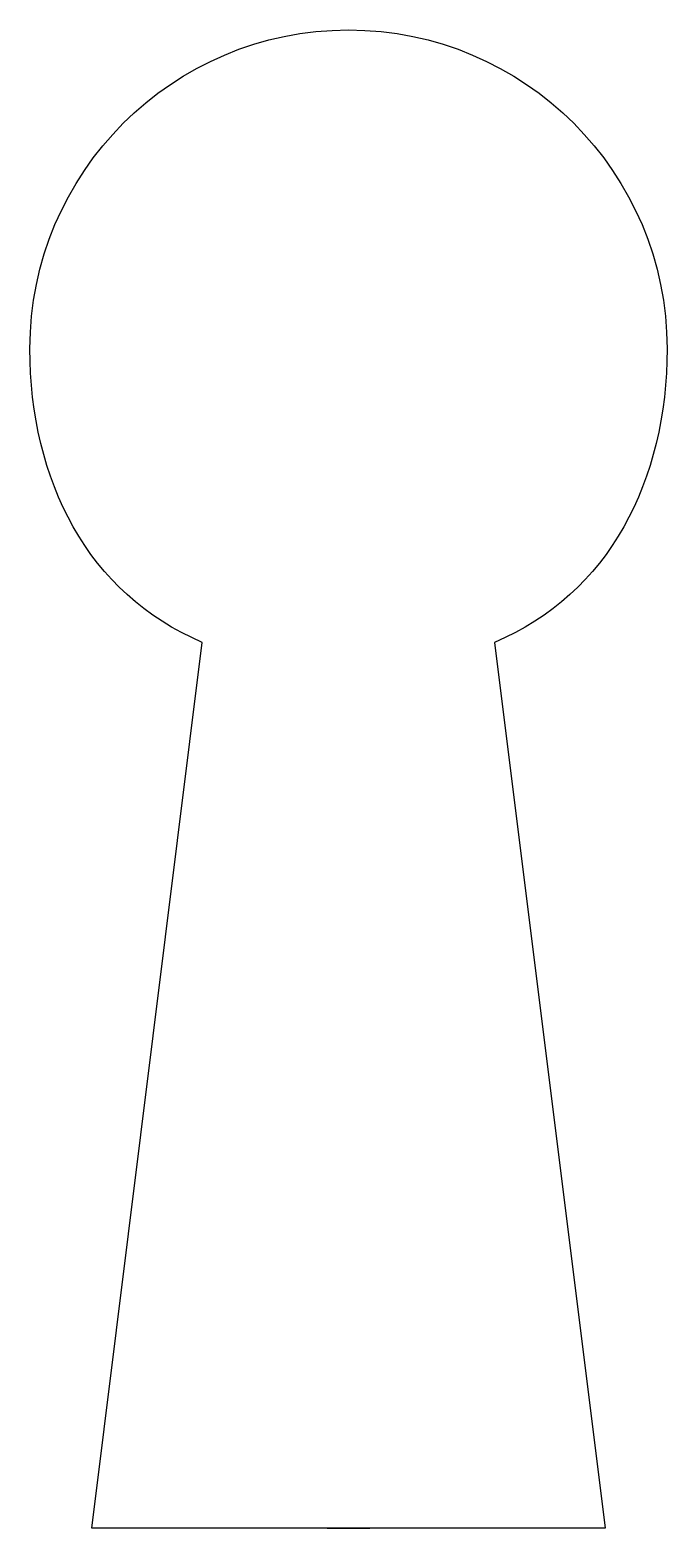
# Model space of a CAD drawing. Header units: centimetres. Extents: x -3.8 to 3.8, y -8.9 to 8.9.
import ezdxf

# ---------------------------------------------------------------- set-up
doc = ezdxf.new("R2010")
doc.units = ezdxf.units.CM
doc.header["$MEASUREMENT"] = 0
doc.layers.add('Camada 1', color=7, linetype='Continuous')

msp = doc.modelspace()

# ---------------------------------------------------------------- linework, layer by layer
at = {"layer": 'Camada 1'}
msp.add_open_spline([(-0.25344, -8.93333), (-0.25344, -8.93333), (3.06345, -8.93333), (3.06345, -8.93333), (3.06345, -8.93333), (3.06345, -8.93333), (1.74405, 1.62934), (1.74405, 1.62934), (1.74405, 1.62934), (3.10872, 2.20637), (3.80142, 3.55741), (3.80142, 5.13192), (3.80142, 5.13192), (3.80143, 7.23134), (2.0992, 8.93333), (0, 8.93333), (0, 8.93333), (-2.09971, 8.93333), (-3.80143, 7.23134), (-3.80143, 5.1319), (-3.80143, 5.1319), (-3.80143, 3.55739), (-3.10872, 2.20635), (-1.74461, 1.62932), (-1.74461, 1.62932), (-1.74461, 1.62932), (-3.06345, -8.93333), (-3.06345, -8.93333), (-3.06345, -8.93333), (-3.06345, -8.93333), (0.25342, -8.93333), (0.25342, -8.93333), (0.25342, -8.93333), (0.25342, -8.93333), (-0.25344, -8.93333), (-0.25344, -8.93333)], degree=3, knots=[0, 0, 0, 0, 0.1, 0.1, 0.1, 0.1, 0.2, 0.2, 0.2, 0.2, 0.3, 0.3, 0.3, 0.3, 0.4, 0.4, 0.4, 0.4, 0.5, 0.5, 0.5, 0.5, 0.6, 0.6, 0.6, 0.6, 0.7, 0.7, 0.7, 0.7, 0.8, 0.8, 0.8, 0.8, 1, 1, 1, 1], dxfattribs=at)

doc.saveas('drawing.dxf')
